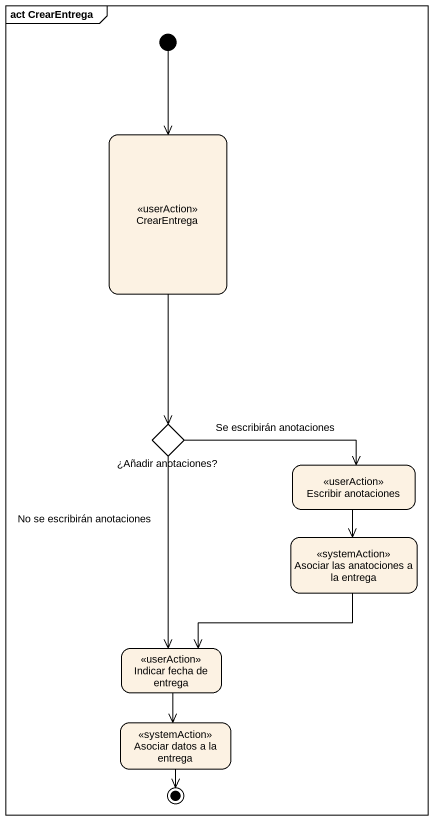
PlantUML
@startuml
mainframe act CrearEntrega
hide empty description
state CrearEntrega <<userAction>>
state "¿Añadir anotaciones?" as Añadir_anotaciones <<choice>>
state "Escribir anotaciones" as Escribir_anotaciones <<userAction>>
state "Asociar las anatociones a la entrega" as Asociar_las_anatociones_a <<systemAction>>
state "Indicar fecha de entrega" as Indicar_fecha_de_entrega <<userAction>>
state "Asociar datos a la entrega" as Asociar_datos_a_la_entrega <<systemAction>>
[*] --> CrearEntrega
CrearEntrega --> Añadir_anotaciones
Añadir_anotaciones -right-> Escribir_anotaciones : Se escribirán anotaciones
Añadir_anotaciones --> Indicar_fecha_de_entrega : No se escribirán anotaciones
Escribir_anotaciones --> Asociar_las_anatociones_a
Asociar_las_anatociones_a -left-> Indicar_fecha_de_entrega
Indicar_fecha_de_entrega --> Asociar_datos_a_la_entrega
Asociar_datos_a_la_entrega --> [*]
@enduml
